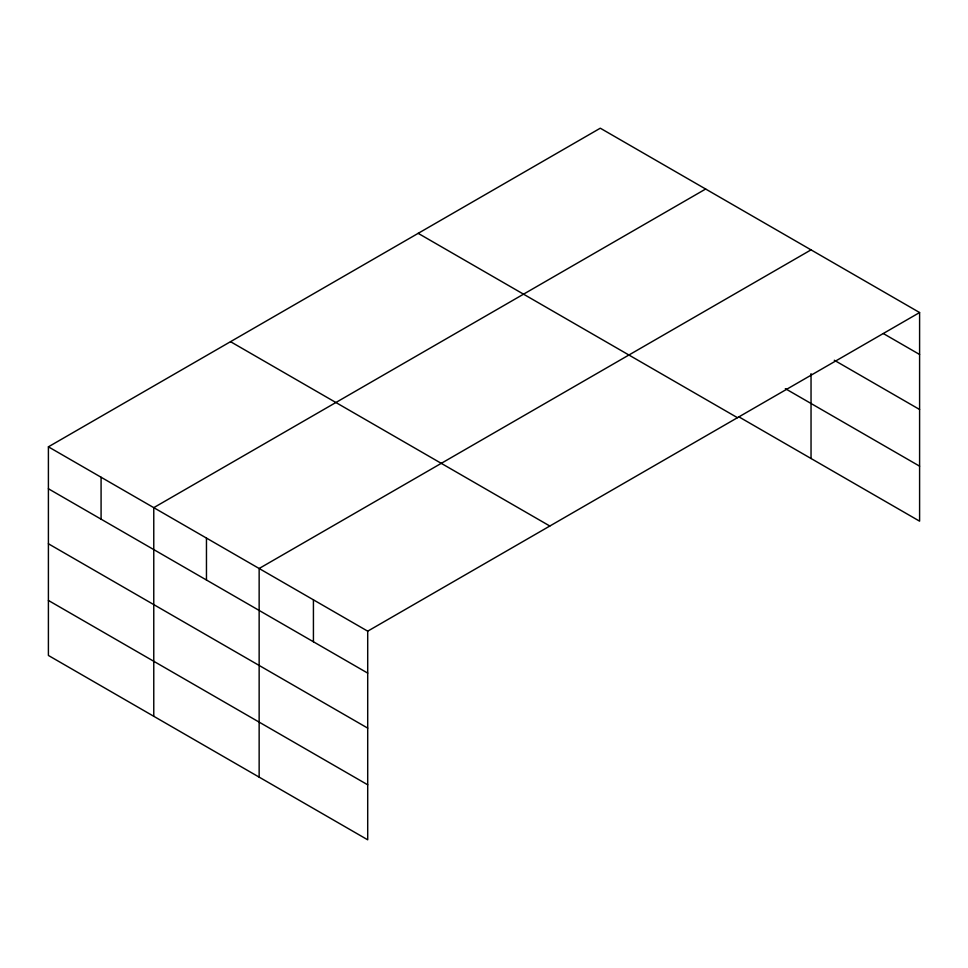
<?xml version="1.0" encoding="UTF-8"?>
<svg xmlns="http://www.w3.org/2000/svg" width="968" height="968" viewBox="0 0 968 968"><rect width="100%" height="100%" fill="white"/><g stroke="black" fill="none" stroke-linecap="round" stroke-linejoin="round"><path stroke-width="1.45" d="M919.6 312.543L600.293 128.2L48.4 446.829L48.4 655.457L367.707 839.8L367.707 631.172L919.6 312.543L919.6 521.171L739.068 416.954M705.66 189.026L153.767 507.656L153.767 716.296M811.039 249.865L259.146 568.494L259.146 777.122M883.409 333.585L919.6 354.482M834.295 360.241L919.6 409.488M785.338 388.652L919.6 466.165M418.164 233.336L737.471 417.692M230.529 341.68L549.836 526.023M48.4 446.829L367.707 631.172M48.4 488.755L367.707 673.111M48.4 543.774L367.707 728.117M48.4 600.45L367.707 784.794M811.039 373.66L811.039 458.493M313.426 599.833L313.426 641.772M206.462 538.075L206.462 580.014M101.083 477.248L101.083 519.175"/></g></svg>
